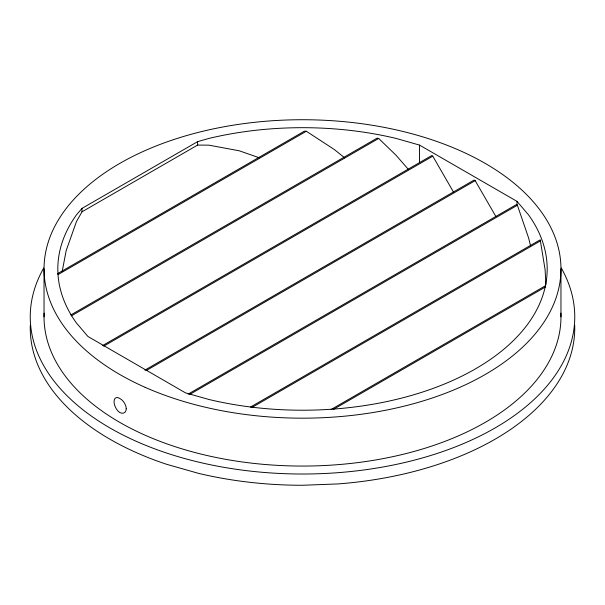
<?xml version="1.0" encoding="UTF-8"?>
<svg xmlns="http://www.w3.org/2000/svg" width="605" height="605" viewBox="0 0 605 605"><rect width="100%" height="100%" fill="white"/><g stroke="black" fill="none" stroke-linecap="round" stroke-linejoin="round"><path stroke-width="0.91" d="M62.171 271.524L66.157 250.667L76.442 221.612L81.993 211.818L81.993 208.392L197.608 141.646L208.861 138.439A244.677 141.268 0 0 1 396.139 138.439L419.537 145.102L517.01 201.382L528.558 214.888A244.677 141.268 0 0 1 475.515 368.838A244.677 141.268 0 0 1 208.861 399.466L185.463 392.849L87.99 336.524L76.442 323.01A244.677 141.268 0 0 1 76.442 214.888L81.993 208.392M81.993 211.818L197.608 145.071L208.861 145.155L239.172 150.774L259.227 157.746M57.823 273.513L304.353 131.179L306.334 131.255L334.436 149.609L344.661 157.852M306.334 131.255L58.072 274.587L57.944 273.445M70.8 314.978L377.104 138.137L378.685 138.447L396.139 155.356L408.451 169.483M71.337 315.893L378.685 138.447M102.51 345.637L431.72 155.561L432.779 156.173L453.485 192.027M103.682 346.173L432.779 156.173M144.913 370.116L474.123 180.04L475.182 180.653L495.881 216.507M146.085 370.653L475.182 180.653M188.132 394.12L516.526 204.52L517.388 205.246L528.558 237.833L530.615 246.023M189.494 394.551L517.388 205.246M250.508 407.067L540.22 239.807L545.09 269.664L545.907 284.524M251.937 407.46L540.567 240.82M331.132 409.479L545.68 285.613M333.4 409.388L545.529 286.921M560.964 268.953L560.964 316.831M517.01 201.382L517.01 204.8M419.537 145.102L419.537 162.722M197.608 141.646L197.608 145.071M44.036 268.953L44.036 316.831M561.243 267.939A272.25 157.179 0 0 1 302.5 474.017A272.25 157.179 0 0 1 43.757 267.939M560.888 313.118A258.464 149.223 0 0 1 302.5 466.062A258.464 149.223 0 0 1 44.112 313.118M574.705 325.286A272.25 157.179 0 0 1 338.036 483.924L302.5 485.27A272.25 157.179 0 0 1 198.311 473.307L166.375 464.216A272.25 157.179 0 0 1 30.295 325.286M145.155 387.336A258.464 149.223 0 0 0 558.755 288.426A258.464 149.223 0 0 0 203.59 131.088A258.464 149.223 0 0 0 145.155 387.336M126.233 408.761A8.621 5.294 56.6 0 0 119.737 398.43A8.621 4.643 63.1 0 0 114.043 401.72A8.621 4.643 63.1 0 0 119.737 412.512A8.621 5.294 56.6 0 0 126.233 408.761"/></g></svg>
